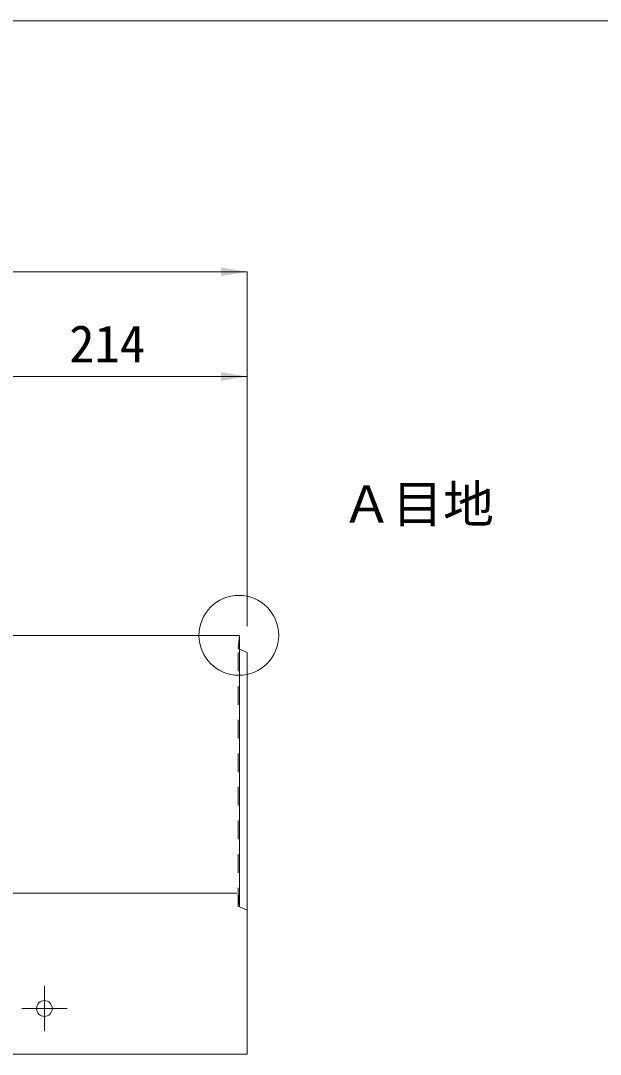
# Model space of a CAD drawing. Units: millimetres at full size; details may follow other scales. Extents: x 5964 to 125098, y -10801 to 28073.
# Drawn here: x 71408 to 71851, y -3583 to -2793 of the extents above; entities that cross this region are included whole.
import ezdxf
from ezdxf.enums import TextEntityAlignment as Align

# ---------------------------------------------------------------- set-up
doc = ezdxf.new("R2010")
doc.units = ezdxf.units.MM
doc.header["$LTSCALE"] = 19
doc.linetypes.add('USER1', pattern=[1.35, 0.75, -0.6])
doc.linetypes.add('USER2', pattern=[28.575, 19.05, -3.175, 3.175, -3.175])
for name, color, linetype, lineweight in [('0_2', 7, 'Continuous', 20), ('インサート', 3, 'USER1', 9), ('図枠', 7, 'Continuous', 5), ('寸法引出', 7, 'Continuous', 9), ('寸法線', 7, 'Continuous', 9), ('本体', 2, 'Continuous', 9)]:
    doc.layers.add(name, color=color, linetype=linetype, lineweight=lineweight)
doc.styles.add('ＭＳ ゴシック', font='')
doc.styles.get('ＭＳ ゴシック').set_extended_font_data('MS Gothic')

# ---------------------------------------------------------------- blocks, each defined once
blk = doc.blocks.new('filled_arrow')
at = {"color": 0, "linetype": 'Continuous', "lineweight": -2}
blk.add_solid([(7.5, 1.25), (0, 0), (7.5, -1.25)], dxfattribs=at)

msp = doc.modelspace()

# ---------------------------------------------------------------- linework, layer by layer
at = {"layer": 'インサート', "linetype": 'USER2'}
for p, q in [((71425.9, -3530.48), (71425.9, -3565.09)), ((71408.59, -3547.78), (71443.2, -3547.78))]:
    msp.add_line(p, q, dxfattribs=at)
at = {"layer": 'インサート', "linetype": 'Continuous', "lineweight": 5}
msp.add_circle((71425.9, -3547.78), 6, dxfattribs=at)
at = {"layer": '図枠', "lineweight": 13}
msp.add_line((69244.4, -2793.34), (72919.4, -2793.34), dxfattribs=at)
at = {"layer": '寸法引出'}
msp.add_circle((71574.53, -3262.79), 30.52, dxfattribs=at)
at = {"layer": '寸法線'}
for p, q in [((70582.89, -2985.1), (71580.9, -2985.1)), ((71580.9, -3255.79), (71580.9, -2985.1)), ((71366.89, -3065.1), (71580.9, -3065.1)), ((71580.9, -3255.79), (71580.9, -3065.1))]:
    msp.add_line(p, q, dxfattribs=at)
at = {"layer": '本体', "lineweight": 20}
for p, q in [((70588.89, -3262.79), (71574.9, -3262.79)), ((71574.9, -3262.79), (71574.9, -3273.22)), ((71580.9, -3275.79), (71574.9, -3273.22)), ((71580.9, -3275.79), (71580.9, -3472.79)), ((70590.92, -3459.79), (71572.87, -3459.79)), ((71580.9, -3472.79), (71574.9, -3470.21)), ((71580.9, -3582.78), (71580.9, -3472.79)), ((70582.89, -3582.78), (71580.9, -3582.78))]:
    msp.add_line(p, q, dxfattribs=at)
at = {"layer": '本体', "color": 4, "linetype": 'USER1', "lineweight": 5}
for p, q in [((71574.9, -3262.79), (71573.9, -3272.79)), ((71573.9, -3469.79), (71573.9, -3272.79)), ((71574.9, -3273.22), (71573.9, -3272.79)), ((71574.9, -3459.79), (71573.9, -3469.79)), ((71574.9, -3470.21), (71573.9, -3469.79))]:
    msp.add_line(p, q, dxfattribs=at)
at = {"layer": '本体', "lineweight": 5}
msp.add_line((71574.9, -3273.22), (71574.9, -3470.21), dxfattribs=at)

# ---------------------------------------------------------------- block references
at = {"layer": '寸法線', "xscale": 2.67, "yscale": 2.67, "rotation": 180}
for p in [(71580.9, -2985.1), (71580.9, -3065.1)]:
    msp.add_blockref('filled_arrow', p, dxfattribs=at)

# ---------------------------------------------------------------- texts
at = {"layer": '0_2', "style": 'ＭＳ ゴシック'}
msp.add_text('Ａ目地', height=28.48, dxfattribs=at).set_placement((71652.93, -3185.24), align=Align.BOTTOM_LEFT)
at = {"layer": '寸法線', "style": 'ＭＳ ゴシック'}
msp.add_text('214', height=28.48, dxfattribs=at).set_placement((71473.9, -3040.1), align=Align.MIDDLE_CENTER)

doc.saveas('drawing.dxf')
